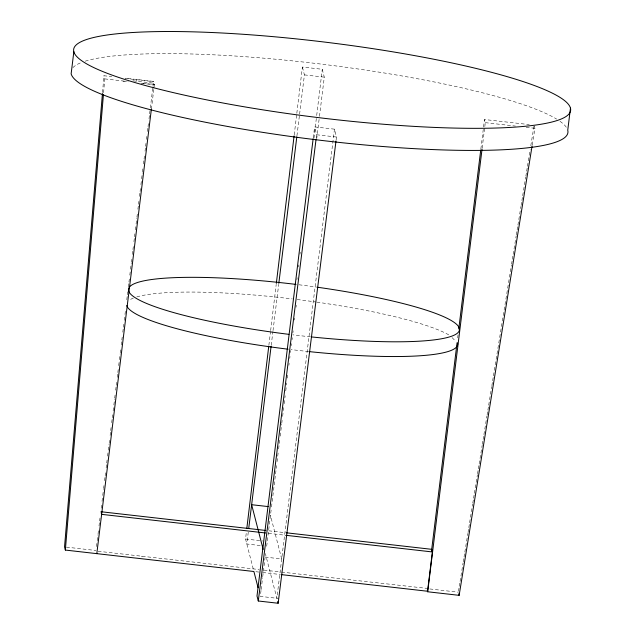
<?xml version="1.0" encoding="UTF-8"?>
<svg xmlns="http://www.w3.org/2000/svg" width="635" height="635" viewBox="0 0 635 635"><rect width="100%" height="100%" fill="white"/><g stroke="black" fill="none" stroke-linecap="round" stroke-linejoin="round"><path stroke-width="0.48" stroke-dasharray="3.17 2.38" d="M102.529 92.535L103.934 75.748L111.72 76.629M103.584 92.718L104.743 78.891L103.934 75.748M253.23 568.881L245.539 539.02L246.364 532.138M268.867 345.305L270.526 331.541M270.645 330.557L276.217 284.337M294.219 134.874L296.704 114.229M296.823 113.244L302.395 67.024L322.255 69.286L324.287 77.153L319.461 116.443M296.91 279.717L297.148 277.749M298.45 266.93L298.688 264.962M299.99 254.151L300.228 252.182M313.968 138.12L316.571 116.483M316.69 115.499L322.255 69.286M96.48 546.568L97.084 541.647M97.203 540.663L97.925 534.765M98.044 533.781L98.409 530.828M99.012 525.915L99.497 521.978M99.616 520.994L99.981 518.041M101.187 508.206L101.552 505.262M102.029 501.325L102.632 496.403M102.759 495.419L103.481 489.522M103.6 488.537L103.965 485.584M104.569 480.671L105.053 476.734M105.172 475.75L105.537 472.797M106.14 467.884L106.624 463.947M106.743 462.963L107.101 460.018M107.585 456.081L108.188 451.16M108.315 450.175L109.037 444.278M109.157 443.293L109.522 440.341M110.125 435.427L110.609 431.49M110.728 430.506L111.085 427.553M111.696 422.64L112.173 418.703M112.3 417.719L112.657 414.774M113.141 410.837L113.744 405.916M113.863 404.932L114.594 399.034M114.713 398.05L115.078 395.097M115.681 390.184L116.157 386.247M116.284 385.262L116.642 382.318M117.245 377.396L117.729 373.459M117.848 372.475L118.213 369.53M118.697 365.593L119.301 360.672M119.42 359.696L120.15 353.79M120.269 352.806L120.626 349.853M121.229 344.94L121.714 341.003M121.841 340.019L122.198 337.074M122.801 332.153L123.285 328.216M123.404 327.231L123.769 324.287M124.254 320.35L124.857 315.428M124.976 314.452L125.46 310.515M126.786 299.696L127.27 295.759M127.389 294.775L127.754 291.83M128.357 286.909L128.841 282.972M128.961 281.988L129.326 279.043M129.81 275.106L130.413 270.185M130.532 269.208L131.255 263.303M131.374 262.318L131.739 259.366M132.342 254.452L132.826 250.515M132.945 249.531L133.31 246.586M133.914 241.665L134.398 237.728M134.517 236.744L134.882 233.799M135.366 229.862L135.969 224.949M136.088 223.965L136.811 218.059M136.93 217.075L137.295 214.122M137.898 209.209L138.382 205.272M138.501 204.287L138.867 201.343M139.47 196.421L139.954 192.484M140.073 191.508L140.438 188.555M140.914 184.618L141.526 179.705M141.645 178.721L142.367 172.815M142.486 171.831L142.851 168.886M143.454 163.965L143.939 160.028M144.058 159.044L144.423 156.099M145.026 151.178L145.51 147.241M145.629 146.264L145.986 143.312M146.471 139.375L146.836 136.422M147.439 131.508L147.923 127.571M148.042 126.587L148.407 123.642M149.011 118.721L149.495 114.792M149.614 113.808L150.217 108.902M150.336 107.918L152.868 87.289M152.987 86.304L153.591 81.391L125.357 78.184M151.384 109.101L154.4 84.534L140.772 82.987M248.269 532.201L246.817 544.005L263.374 545.886M271.216 345.321L272.907 331.557M273.026 330.573L278.702 284.345M296.934 135.827L299.474 115.173M299.593 114.189L304.419 74.89L302.395 67.024M313.277 137.708L314.603 126.897L334.462 129.159L336.486 137.025L335.994 140.954M261.033 590.494L260.31 596.384L278.519 598.456M261.16 589.51L262.604 577.723M262.723 576.739L265.017 558.07M266.684 546.259L271.391 507.905M271.51 506.92L276.582 465.606M277.066 461.677L278.154 452.826M278.638 448.889L279.725 440.039M280.21 436.102L281.654 424.299M281.781 423.315L282.138 420.362M282.623 416.433L283.226 411.512M283.345 410.528L283.71 407.583M284.194 403.646L284.798 398.724M284.917 397.74L285.163 395.78M285.766 390.858L286.369 385.937M286.488 384.961L286.726 382.992M287.337 378.071L287.695 375.118M288.901 365.284L289.147 363.315M289.75 358.402L289.989 356.433M290.473 352.496L290.719 350.536M291.322 345.615L291.56 343.646M292.044 339.717L292.283 337.749M292.886 332.827L293.132 330.859M294.457 320.04L294.703 318.079M296.029 307.253L296.267 305.292M316.682 139.065L319.334 117.427M334.462 129.159L276.868 598.265L265.343 553.537M457.676 337.82L458.041 334.867M480.862 148.987L484.481 119.515L529.272 124.603M482.156 148.201L484.688 127.571M484.807 126.587L485.291 122.658L484.481 119.515M316.254 137.716L316.627 134.763L314.603 126.897M458.494 591.217L459.129 587.304M459.288 586.327L459.923 582.406M460.081 581.43L463.098 562.824M463.256 561.848L463.891 557.927M464.05 556.951L464.693 553.037M464.852 552.053L467.868 533.448M468.027 532.471L468.662 528.558M468.82 527.574L469.456 523.661M469.614 522.684L472.638 504.079M472.797 503.095L473.432 499.181M473.591 498.205L474.226 494.284M474.385 493.308L477.401 474.702M477.56 473.726L478.195 469.805M478.353 468.828L478.996 464.915M479.155 463.931L482.171 445.333M482.33 444.349L482.965 440.436M483.124 439.452L483.759 435.539M483.918 434.562L486.942 415.957M487.101 414.98L487.736 411.059M487.894 410.083L488.529 406.162M488.688 405.186L491.704 386.58M491.863 385.604L492.498 381.691M492.657 380.706L493.3 376.793M493.458 375.809L511.413 265.176M511.572 264.192L512.207 260.279M512.366 259.294L513.001 255.381M513.159 254.405L516.184 235.799M516.342 234.823L516.977 230.902M517.136 229.926L517.771 226.004M517.93 225.028L520.946 206.423M521.105 205.446L521.748 201.533M521.906 200.549L522.542 196.636M522.7 195.651L525.716 177.054M525.875 176.07L526.51 172.156M526.669 171.18L527.304 167.259M527.463 166.283L530.169 149.638M530.804 145.717L533.979 126.135M532.249 144.947L534.948 128.302L534.345 125.944M304.419 74.89L324.287 77.153M125.159 78.415L153.662 81.653M132.929 80.828L154.067 83.225M104.743 78.891L127.135 81.439M123.015 81.224L128.651 81.867M140.954 83.264L154.472 84.796L153.591 81.391M485.291 122.658L515.477 126.087M526.185 127.31L534.948 128.302M316.627 134.763L336.486 137.025M268.764 530.804L285.409 532.694M268.462 533.313L286.083 535.321M245.539 539.02L262.692 540.972M265.136 557.093L281.694 558.975L270.415 515.199M66.421 547.14L95.996 550.505M98.092 551.251L259.072 569.547M263.938 570.103L280.583 571.992M281.567 572.103L426.815 588.359M429.831 588.955L458.335 592.201M141.311 556.363L142.145 556.458M255.849 571.73L258.77 572.056M262.668 572.5L280.273 574.5M452.033 337.582L455.811 341.376M136.35 79.939L136.684 81.248M308.673 351.56A166.727 25.217 7 0 1 291.068 349.575M130.659 299.363A166.727 25.217 7 0 1 133.366 298.085M136.779 296.91A166.727 25.217 7 0 1 292.251 298.91M297.172 299.514A166.727 25.217 7 0 1 315.889 302.006M316.865 302.141A166.727 25.217 7 0 1 449.524 335.304M310.483 336.82A166.727 25.217 7 0 1 292.878 334.835M298.982 284.774A166.727 25.217 7 0 1 316.722 287.131M72.906 67.659A250.333 37.862 7 0 1 81.82 62.357M85.241 61.182A250.333 37.862 7 0 1 324.207 64.46A250.333 37.862 7 0 1 556.665 119.11M559.991 121.301A250.333 37.862 7 0 1 566.555 127.627"/><path stroke-width="0.95" d="M102.449 93.528L64.54 546.925L65.349 550.069L253.905 571.508L258.096 587.772M65.349 550.069L103.418 94.694M246.84 528.201L268.756 346.289M276.336 283.361L294.1 135.858M73.85 51.697L71.136 73.803A250.333 37.862 7 0 0 329.573 141.351A250.333 37.862 7 0 0 567.746 130.246L570.46 108.148M96.806 553.649L151.384 109.101M248.745 528.28L271.089 346.305M278.821 283.361L296.815 136.811M313.15 138.692L257 596.011L258.286 600.996L278.146 603.25L335.994 140.954M431.467 551.291L457.073 342.733M458.764 328.962L480.743 149.971M286.385 532.805L431.705 549.323L432.379 551.95L427.553 591.248L281.257 574.611M532.09 145.931L459.145 595.344L427.688 591.772L482.036 149.185M258.286 600.996L316.008 139.684M268.2 506.587L251.643 504.706L263.168 549.434M100.957 511.731L265.843 530.471M265.541 532.979L101.632 514.35L101.179 512.604M286.083 535.321L432.379 551.95M458.74 593.773L459.145 595.344M427.284 590.193L427.688 591.772M277.717 601.591L278.146 603.25M457.525 343.098A166.727 25.217 7 0 1 309.65 351.663M288.115 349.21A166.727 25.217 7 0 1 126.77 305.498M317.698 287.266A166.727 25.217 7 0 1 459.446 329.89A166.727 25.217 7 0 1 311.46 336.923M288.933 334.351A166.727 25.217 7 0 1 128.484 289.171A166.727 25.217 7 0 1 296.029 284.409M153.741 87.773A250.333 37.862 7 0 0 564.618 117.364A250.333 37.862 7 0 0 248.102 34.631A250.333 37.862 7 0 0 153.741 87.773"/></g></svg>
